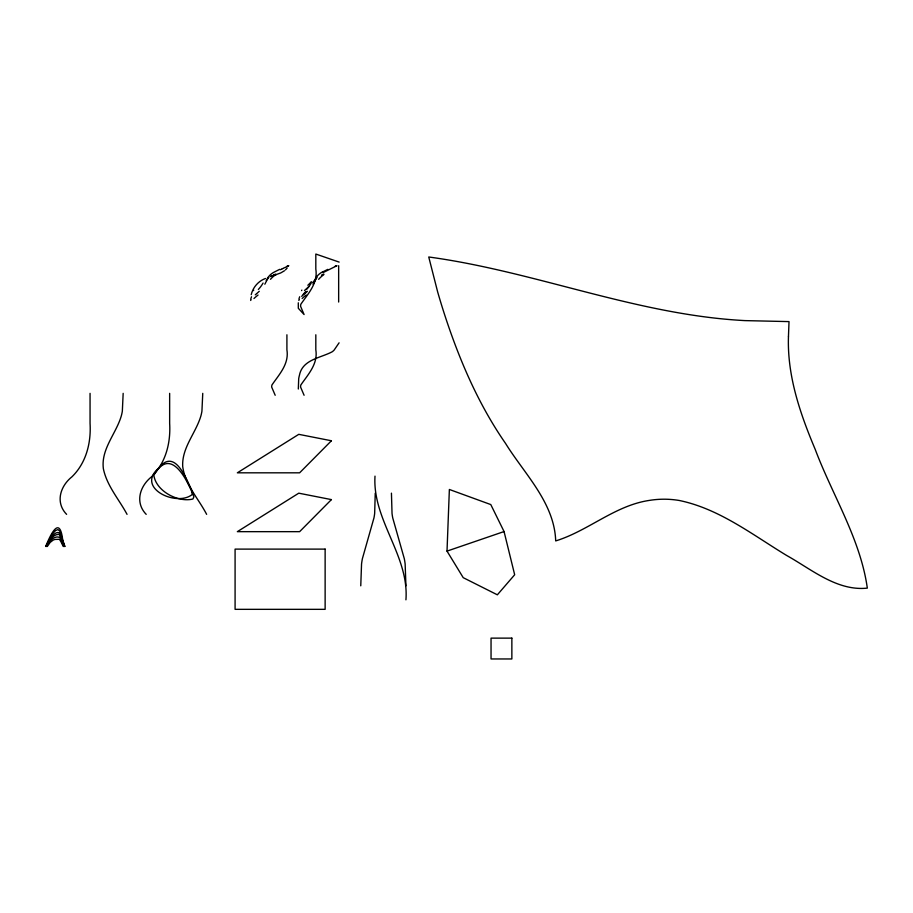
<?xml version="1.0" encoding="UTF-8"?>
<svg xmlns="http://www.w3.org/2000/svg" width="913" height="913" viewBox="0 0 913 913"><rect width="100%" height="100%" fill="white"/><g stroke="black" fill="none" stroke-linecap="round" stroke-linejoin="round"><path stroke-width="1.37" d="M123.164 393.355L122.342 411.124A40.845 37.228 90 0 1 121.224 416.191C115.962 433.869 100.818 449.23 103.374 468.746C106.867 485.807 118.998 499.32 127.044 514.35M202.754 393.355L201.933 411.124A40.845 37.228 90 0 1 200.814 416.191C195.702 433.287 181.619 447.906 182.714 466.611C185.168 484.689 198.486 498.669 206.635 514.35M360.761 585.826L361.548 564.006A79.077 79.077 0 0 1 362.381 558.722L373.953 517.933A57.587 57.587 0 0 0 374.661 513.414L375.243 493.157M298.3 302.796L298.311 308.274L304.086 314.54L300.582 306.334A6.585 5.592 -54.2 0 1 300.868 304.2C308.115 293.621 318.146 283.247 315.818 269.061L315.818 254.042L339.145 262.099M447.016 551.11L449.367 489.471L490.783 504.569L504.056 531.56L514.67 574.756L497.357 594.82L463.222 577.667L447.016 551.11L504.056 531.56M250.79 298.882L251.52 296.748M298.962 298.882L299.692 296.748M251.223 294.671C252.947 287.333 258.345 281.067 265.466 278.488M250.687 300.468L251.041 299.635M298.848 300.468L299.213 299.635M45.65 546.465C50.455 534.79 59.744 514.498 62.746 540.211A75.163 75.163 0 0 0 65.006 546.465M45.981 546.465L52.771 533.5L55.59 530.533L57.941 529.586L59.744 531.069L64.663 546.465M46.312 546.465C49.188 537.186 60.988 523.103 62.472 541.603A66.158 66.158 0 0 0 64.332 546.465M46.643 546.465C48.982 541.557 52.212 534.698 58.432 534.379A1.86 1.86 0 0 1 59.539 534.972L62.278 542.025A79.328 79.328 0 0 0 64.001 546.465M46.974 546.465C48.069 539.56 60.943 531.206 61.993 542.527A79.682 79.682 0 0 0 63.67 546.465M264.85 284.217L267.68 278.659M313.022 284.217L317.062 277.324M47.305 546.465L50.147 542.436L52.965 540.222A9.073 9.073 0 0 1 54.985 539.435L59.448 539.298L61.331 542.436A62.198 62.198 0 0 0 62.7 545.255L63.339 546.465M339.088 342.82L334.112 350.101A14.597 14.597 0 0 1 332.172 351.79C320.406 358.101 302.374 359.46 299.396 375.426A15.92 7.875 -71.9 0 0 298.699 378.701L298.323 389.018M266.185 280.508L268.89 277.324M287.184 268.011L285.438 269.928M312.611 282.631L315.875 278.648M259.258 291.315L256.85 293.472M307.419 291.315L305.022 293.472M304.508 290.494L308.765 286.636M255.275 294.831L256.45 293.815M303.447 294.831L304.622 293.815M284.445 270.773L280.668 272.976L270.682 276.525M322.928 272.69L336.075 266.139M322.643 271.96L327.835 269.358M280.314 269.757L281.786 269.038M282.174 268.844L283.35 268.285M283.989 267.977L285.233 267.383M285.929 267.053L288.793 265.706L286.671 266.448M336.235 266.071L336.965 265.706L334.843 266.448M279.663 269.358L274.482 271.96A19.732 17.792 83.3 0 0 267.326 278.374M270.784 276.491L276.103 274.71M304.086 395.272L300.582 387.066A6.585 5.592 -54.2 0 1 300.868 384.932C308.115 374.364 318.146 363.979 315.818 349.805L315.818 334.786M275.19 395.272L271.675 387.066A6.585 5.592 -54.2 0 1 271.971 384.932C279.207 374.364 289.25 363.979 286.91 349.805L286.91 334.786M146.194 514.35C134.736 502.538 139.757 486.161 151.547 476.803C165.812 462.891 170.811 442.782 169.647 423.404L169.647 393.355M66.603 514.35C55.145 502.538 60.167 486.161 71.956 476.803C86.221 462.891 91.22 442.782 90.056 423.404L90.056 393.355M405.931 585.826L405.144 564.006A79.077 79.077 0 0 0 404.311 558.722L392.738 517.933A57.587 57.587 0 0 1 392.031 513.414L391.437 493.157M405.931 599.83C409.264 555.686 372.264 520.056 375.003 476.13M338.655 265.706L338.655 302.032M321.467 275.133A27.767 1.255 -23.9 0 1 323.841 274.094M315.499 278.374A19.732 17.792 83.3 0 1 322.609 271.846M311.242 283.053A22.448 13.855 -62.2 0 1 306.517 289.467M302.146 298.517A14.323 2.819 -35.3 0 1 306.209 295.025M301.861 290.106A17.484 1.084 -61.7 0 1 301.575 290.608M301.735 296.428A15.669 6.653 -40.8 0 1 305.969 291.338M311.344 281.661A28.371 15.224 -46.8 0 1 307.841 285.267M318.648 279.321A28.383 22.54 -68.2 0 1 323.761 274.687M273.295 275.133A27.767 1.255 -23.9 0 1 275.669 274.094M263.07 283.053A22.448 13.855 -62.2 0 1 258.345 289.467M253.974 298.517A14.323 2.819 -35.3 0 1 258.037 295.025M253.7 290.106A17.484 1.084 -61.7 0 1 253.415 290.608M270.476 279.321A28.383 22.54 -68.2 0 1 275.167 275.007M788.455 336.771C787.154 375.905 800.165 413.715 815.172 449.287C832.485 495.394 860.4 538.841 867.327 588.12C837.107 591.35 811.623 569.381 786.732 555.515C752.46 534.756 719.307 508.735 679.226 500.472A91.209 91.209 0 0 0 649.428 500.392C614.871 505.471 588.394 530.841 555.697 540.918C554.396 502.686 524.576 474.155 505.54 443.41C479.77 406.296 461.43 364.595 447.016 321.924A689.988 689.988 0 0 1 437.624 291.806L428.745 256.987C527.212 270.362 620.84 308.366 719.9 318.648A516.747 516.747 0 0 0 744.985 320.611L789.015 321.604L788.455 336.771M192.495 492.21L192.038 494.629C176.049 507.32 133.777 487.108 160.072 467.045C175.57 452.574 190.018 486.857 193.887 496.855L192.883 499.023C178.081 502.766 156.055 491.183 153.852 475.308C172.009 443.17 184.312 473.653 192.495 492.21M331.408 440.762L299.624 472.82L237.346 472.82L298.768 434.337L331.408 440.762M331.408 499.605L299.624 531.663L237.346 531.663L298.768 493.18L331.408 499.605M325.131 549.112L235.086 549.112L235.086 609.336L325.131 609.336L325.131 549.112M511.862 638.13L491.046 638.13L491.046 658.958L511.862 658.958L511.862 638.13"/></g></svg>
